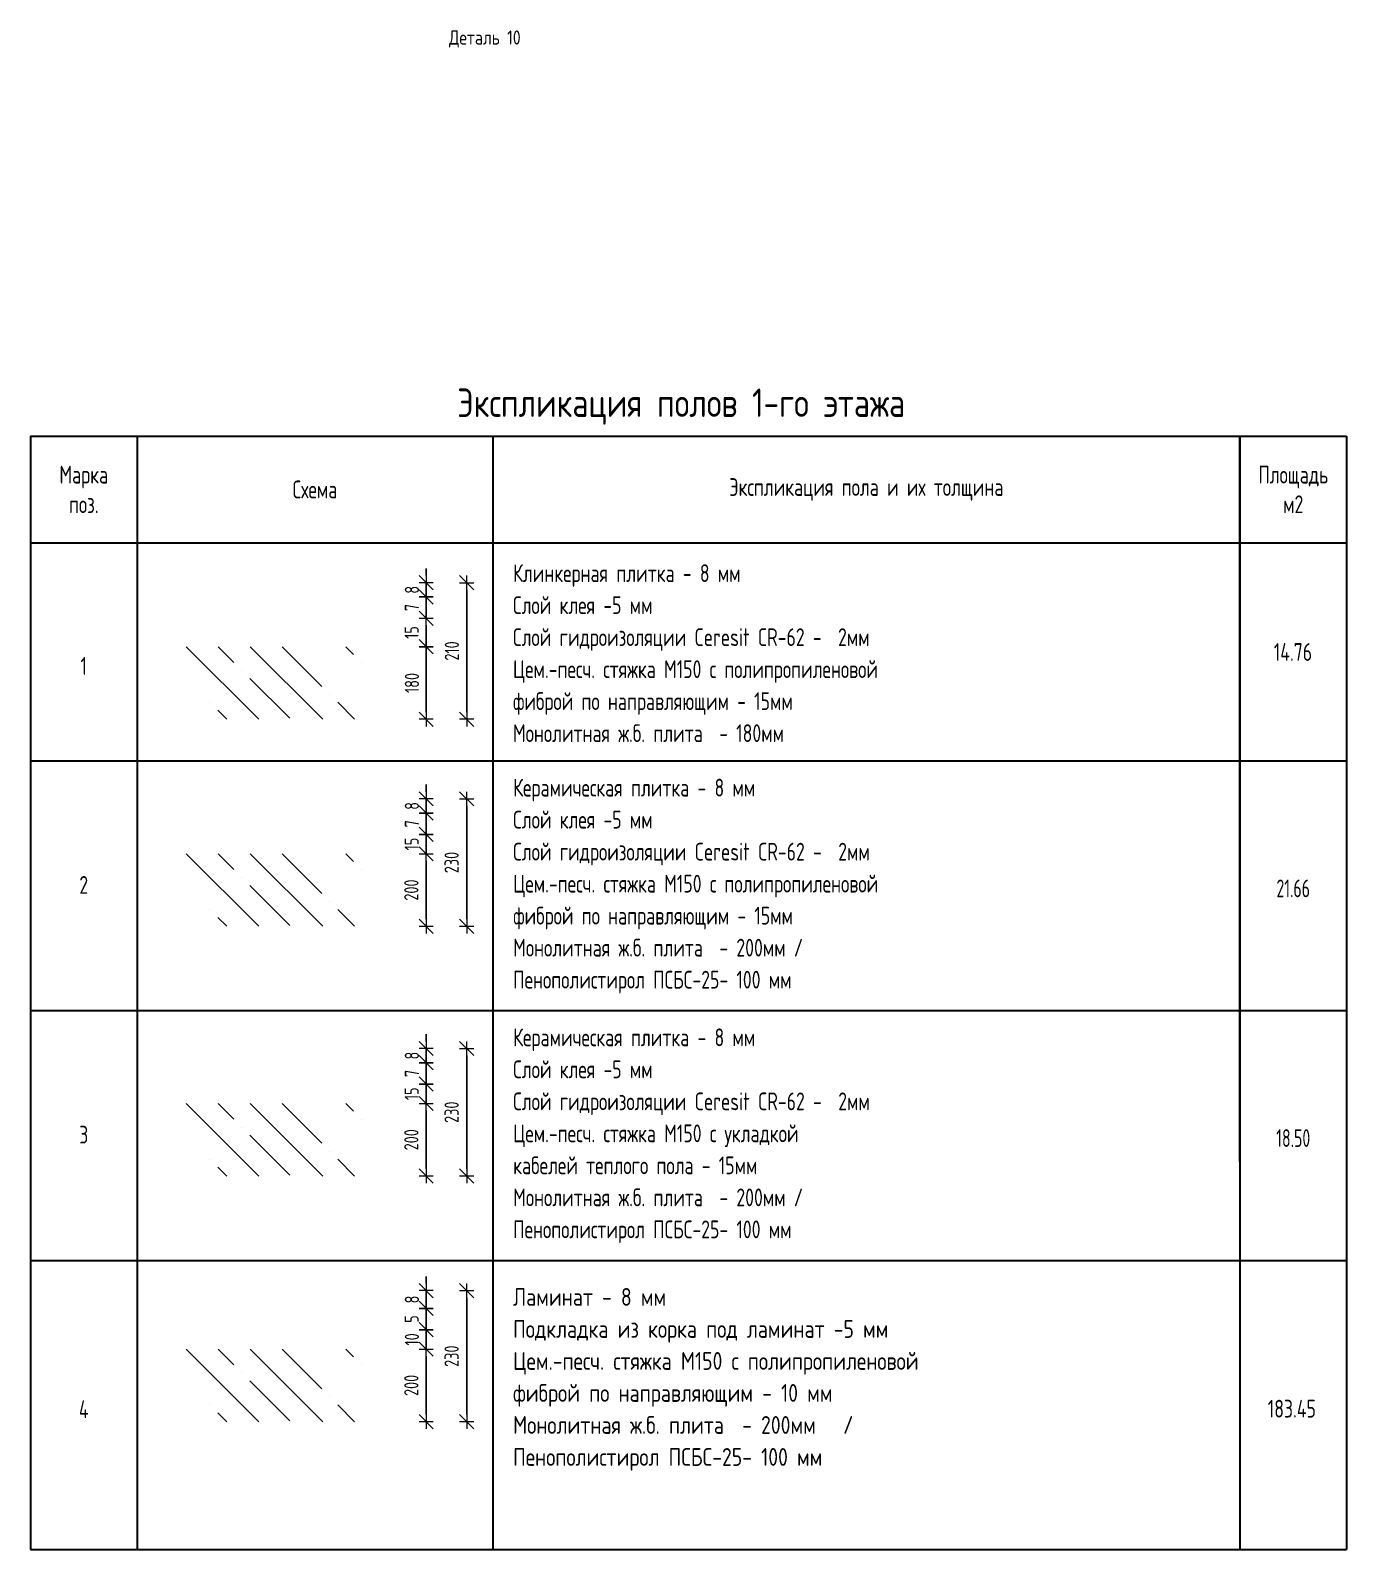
# Model space of a CAD drawing. Header units: millimetres. Extents: x -56498 to 234605, y -296269 to -29969.
# Drawn here: x 111605 to 130105, y -225826 to -204464 of the extents above; entities that cross this region are included whole.
import ezdxf
from ezdxf.enums import TextEntityAlignment as Align

# ---------------------------------------------------------------- set-up
doc = ezdxf.new("R2010")
doc.units = ezdxf.units.MM
doc.header["$LTSCALE"] = 100
doc.header["$PDMODE"] = 35
for name, color, linetype, lineweight in [('0.5', 7, 'Continuous', 50), ('Примітки 0.09', 200, 'Continuous', 9), ('Розміри 0.09', 5, 'Continuous', 9), ('Штрихування 0.09', 253, 'Continuous', 9)]:
    doc.layers.add(name, color=color, linetype=linetype, lineweight=lineweight)
doc.styles.add('GOST 2.304', font='CS_Gost2304.shx')
doc.styles.add('SPDS', font='SPDS.shx', dxfattribs={"width": 0.9})
doc.dimstyles.new('10_ Разм.цепочки_c выноск', dxfattribs={"dimscale": 100, "dimtxt": 2, "dimasz": 1, "dimexe": 2, "dimexo": 2, "dimgap": 1, "dimtad": 1, "dimdec": 0, "dimlfac": 0.1, "dimzin": 0, "dimdsep": 46, "dimtxsty": 'SPDS', "dimblk": 'dblk_0', "dimcen": 2, "dimdle": 1.5, "dimse1": 1, "dimse2": 1, "dimadec": 0, "dimazin": 0, "dimtfac": 1, "dimtdec": 0, "dimtix": 1, "dimtmove": 1, "dimatfit": 3, "dimfxl": 0, "dimtolj": 1, "dimtzin": 0, "dimarcsym": 0})

# ---------------------------------------------------------------- blocks, each defined once
blk = doc.blocks.new('dblk_0')
at = {"color": 0, "linetype": 'ByBlock'}
for p, q in [((1, 1), (-1, -1)), ((-1, 0), (1, 0)), ((0, 1), (0, -1))]:
    blk.add_line(p, q, dxfattribs=at)
blk = doc.blocks.new('*D384')
at = {"layer": 'Defpoints', "color": 0, "ltscale": 100, "transparency": 16777216}
for p in [(116538, -212430), (117167, -212430), (116538, -212730)]:
    blk.add_point(p, dxfattribs=at)
at = {"layer": 'Розміри 0.09', "color": 0, "lineweight": -2, "ltscale": 100, "transparency": 16777216}
for p, q in [((117167, -212330), (117167, -212230)), ((117167, -212730), (117167, -212430)), ((117167, -212830), (117167, -212930))]:
    blk.add_line(p, q, dxfattribs=at)
at = {"layer": 'Розміри 0.09', "color": 0, "lineweight": -2, "ltscale": 100, "transparency": 16777216, "xscale": 100, "yscale": 100, "zscale": 100}
for p, rotation in [((117167, -212430), 270), ((117167, -212730), 90)]:
    blk.add_blockref('dblk_0', p, dxfattribs=dict(at, rotation=rotation))
at = {"layer": 'Розміри 0.09', "color": 0, "ltscale": 100, "transparency": 16777216, "insert": (116967, -212580), "char_height": 200, "attachment_point": 5, "rotation": 90, "style": 'SPDS'}
blk.add_mtext('\\A1;7', dxfattribs=at)
blk = doc.blocks.new('*D385')
at = {"layer": 'Defpoints', "color": 0, "ltscale": 100, "transparency": 16777216}
for p in [(116538, -212230), (117167, -212230), (116538, -212430)]:
    blk.add_point(p, dxfattribs=at)
at = {"layer": 'Розміри 0.09', "color": 0, "lineweight": -2, "ltscale": 100, "transparency": 16777216}
for p, q in [((117167, -212130), (117167, -212030)), ((117167, -212430), (117167, -212230)), ((117167, -212530), (117167, -212630))]:
    blk.add_line(p, q, dxfattribs=at)
at = {"layer": 'Розміри 0.09', "color": 0, "lineweight": -2, "ltscale": 100, "transparency": 16777216, "xscale": 100, "yscale": 100, "zscale": 100}
for p, rotation in [((117167, -212230), 270), ((117167, -212430), 90)]:
    blk.add_blockref('dblk_0', p, dxfattribs=dict(at, rotation=rotation))
at = {"layer": 'Розміри 0.09', "color": 0, "ltscale": 100, "transparency": 16777216, "insert": (116967, -212330), "char_height": 200, "attachment_point": 5, "rotation": 90, "style": 'SPDS'}
blk.add_mtext('\\A1;8', dxfattribs=at)
blk = doc.blocks.new('*D386')
at = {"layer": 'Defpoints', "color": 0, "ltscale": 100, "transparency": 16777216}
for p in [(116538, -212230), (116538, -214150), (117737, -214150)]:
    blk.add_point(p, dxfattribs=at)
at = {"layer": 'Розміри 0.09', "color": 0, "lineweight": -2, "ltscale": 100, "transparency": 16777216}
blk.add_line((117737, -212330), (117737, -214050), dxfattribs=at)
at = {"layer": 'Розміри 0.09', "color": 0, "lineweight": -2, "ltscale": 100, "transparency": 16777216, "xscale": 100, "yscale": 100, "zscale": 100}
for p, rotation in [((117737, -212230), 90), ((117737, -214150), 270)]:
    blk.add_blockref('dblk_0', p, dxfattribs=dict(at, rotation=rotation))
at = {"layer": 'Розміри 0.09', "color": 0, "ltscale": 100, "transparency": 16777216, "insert": (117529, -213190), "char_height": 200, "attachment_point": 5, "rotation": 90, "style": 'SPDS'}
blk.add_mtext('\\A1;210', dxfattribs=at)
blk = doc.blocks.new('*D387')
at = {"layer": 'Defpoints', "color": 0, "ltscale": 100, "transparency": 16777216}
for p in [(116538, -213130), (116538, -214150), (117167, -214150)]:
    blk.add_point(p, dxfattribs=at)
at = {"layer": 'Розміри 0.09', "color": 0, "lineweight": -2, "ltscale": 100, "transparency": 16777216}
blk.add_line((117167, -213230), (117167, -214050), dxfattribs=at)
at = {"layer": 'Розміри 0.09', "color": 0, "lineweight": -2, "ltscale": 100, "transparency": 16777216, "xscale": 100, "yscale": 100, "zscale": 100}
for p, rotation in [((117167, -213130), 90), ((117167, -214150), 270)]:
    blk.add_blockref('dblk_0', p, dxfattribs=dict(at, rotation=rotation))
at = {"layer": 'Розміри 0.09', "color": 0, "ltscale": 100, "transparency": 16777216, "insert": (116967, -213640), "char_height": 200, "attachment_point": 5, "rotation": 90, "style": 'SPDS'}
blk.add_mtext('\\A1;180', dxfattribs=at)
blk = doc.blocks.new('*D388')
at = {"layer": 'Defpoints', "color": 0, "ltscale": 100, "transparency": 16777216}
for p in [(116538, -215769), (116538, -216042), (117167, -216042)]:
    blk.add_point(p, dxfattribs=at)
at = {"layer": 'Розміри 0.09', "color": 0, "lineweight": -2, "ltscale": 100, "transparency": 16777216}
for p, q in [((117167, -215669), (117167, -215569)), ((117167, -215769), (117167, -216042)), ((117167, -216142), (117167, -216242))]:
    blk.add_line(p, q, dxfattribs=at)
at = {"layer": 'Розміри 0.09', "color": 0, "lineweight": -2, "ltscale": 100, "transparency": 16777216, "xscale": 100, "yscale": 100, "zscale": 100}
for p, rotation in [((117167, -215769), 270), ((117167, -216042), 90)]:
    blk.add_blockref('dblk_0', p, dxfattribs=dict(at, rotation=rotation))
at = {"layer": 'Розміри 0.09', "color": 0, "ltscale": 100, "transparency": 16777216, "insert": (116963, -215905), "char_height": 200, "attachment_point": 5, "rotation": 90, "style": 'SPDS'}
blk.add_mtext('\\A1;15', dxfattribs=at)
blk = doc.blocks.new('*D389')
at = {"layer": 'Defpoints', "color": 0, "ltscale": 100, "transparency": 16777216}
for p in [(116538, -215469), (117167, -215469), (116538, -215769)]:
    blk.add_point(p, dxfattribs=at)
at = {"layer": 'Розміри 0.09', "color": 0, "lineweight": -2, "ltscale": 100, "transparency": 16777216}
for p, q in [((117167, -215369), (117167, -215269)), ((117167, -215769), (117167, -215469)), ((117167, -215869), (117167, -215969))]:
    blk.add_line(p, q, dxfattribs=at)
at = {"layer": 'Розміри 0.09', "color": 0, "lineweight": -2, "ltscale": 100, "transparency": 16777216, "xscale": 100, "yscale": 100, "zscale": 100}
for p, rotation in [((117167, -215469), 270), ((117167, -215769), 90)]:
    blk.add_blockref('dblk_0', p, dxfattribs=dict(at, rotation=rotation))
at = {"layer": 'Розміри 0.09', "color": 0, "ltscale": 100, "transparency": 16777216, "insert": (116967, -215619), "char_height": 200, "attachment_point": 5, "rotation": 90, "style": 'SPDS'}
blk.add_mtext('\\A1;7', dxfattribs=at)
blk = doc.blocks.new('*D390')
at = {"layer": 'Defpoints', "color": 0, "ltscale": 100, "transparency": 16777216}
for p in [(116538, -215269), (117167, -215269), (116538, -215469)]:
    blk.add_point(p, dxfattribs=at)
at = {"layer": 'Розміри 0.09', "color": 0, "lineweight": -2, "ltscale": 100, "transparency": 16777216}
for p, q in [((117167, -215169), (117167, -215069)), ((117167, -215469), (117167, -215269)), ((117167, -215569), (117167, -215669))]:
    blk.add_line(p, q, dxfattribs=at)
at = {"layer": 'Розміри 0.09', "color": 0, "lineweight": -2, "ltscale": 100, "transparency": 16777216, "xscale": 100, "yscale": 100, "zscale": 100}
for p, rotation in [((117167, -215269), 270), ((117167, -215469), 90)]:
    blk.add_blockref('dblk_0', p, dxfattribs=dict(at, rotation=rotation))
at = {"layer": 'Розміри 0.09', "color": 0, "ltscale": 100, "transparency": 16777216, "insert": (116967, -215369), "char_height": 200, "attachment_point": 5, "rotation": 90, "style": 'SPDS'}
blk.add_mtext('\\A1;8', dxfattribs=at)
blk = doc.blocks.new('*D391')
at = {"layer": 'Defpoints', "color": 0, "ltscale": 100, "transparency": 16777216}
for p in [(116538, -215269), (116538, -217062), (117737, -217062)]:
    blk.add_point(p, dxfattribs=at)
at = {"layer": 'Розміри 0.09', "color": 0, "lineweight": -2, "ltscale": 100, "transparency": 16777216}
blk.add_line((117737, -215369), (117737, -216962), dxfattribs=at)
at = {"layer": 'Розміри 0.09', "color": 0, "lineweight": -2, "ltscale": 100, "transparency": 16777216, "xscale": 100, "yscale": 100, "zscale": 100}
for p, rotation in [((117737, -215269), 90), ((117737, -217062), 270)]:
    blk.add_blockref('dblk_0', p, dxfattribs=dict(at, rotation=rotation))
at = {"layer": 'Розміри 0.09', "color": 0, "ltscale": 100, "transparency": 16777216, "insert": (117525, -216165), "char_height": 200, "attachment_point": 5, "rotation": 90, "style": 'SPDS'}
blk.add_mtext('\\A1;230', dxfattribs=at)
blk = doc.blocks.new('*D392')
at = {"layer": 'Defpoints', "color": 0, "ltscale": 100, "transparency": 16777216}
for p in [(116538, -216042), (116538, -217062), (117167, -217062)]:
    blk.add_point(p, dxfattribs=at)
at = {"layer": 'Розміри 0.09', "color": 0, "lineweight": -2, "ltscale": 100, "transparency": 16777216}
blk.add_line((117167, -216142), (117167, -216962), dxfattribs=at)
at = {"layer": 'Розміри 0.09', "color": 0, "lineweight": -2, "ltscale": 100, "transparency": 16777216, "xscale": 100, "yscale": 100, "zscale": 100}
for p, rotation in [((117167, -216042), 90), ((117167, -217062), 270)]:
    blk.add_blockref('dblk_0', p, dxfattribs=dict(at, rotation=rotation))
at = {"layer": 'Розміри 0.09', "color": 0, "ltscale": 100, "transparency": 16777216, "insert": (116959, -216552), "char_height": 200, "attachment_point": 5, "rotation": 90, "style": 'SPDS'}
blk.add_mtext('\\A1;200', dxfattribs=at)
blk = doc.blocks.new('*D393')
at = {"layer": 'Defpoints', "color": 0, "ltscale": 100, "transparency": 16777216}
for p in [(116538, -212730), (117167, -212730), (116538, -213130)]:
    blk.add_point(p, dxfattribs=at)
at = {"layer": 'Розміри 0.09', "color": 0, "lineweight": -2, "ltscale": 100, "transparency": 16777216}
blk.add_line((117167, -213030), (117167, -212830), dxfattribs=at)
at = {"layer": 'Розміри 0.09', "color": 0, "lineweight": -2, "ltscale": 100, "transparency": 16777216, "xscale": 100, "yscale": 100, "zscale": 100}
for p, rotation in [((117167, -212730), 90), ((117167, -213130), 270)]:
    blk.add_blockref('dblk_0', p, dxfattribs=dict(at, rotation=rotation))
at = {"layer": 'Розміри 0.09', "color": 0, "ltscale": 100, "transparency": 16777216, "insert": (116963, -212930), "char_height": 200, "attachment_point": 5, "rotation": 90, "style": 'SPDS'}
blk.add_mtext('\\A1;15', dxfattribs=at)
blk = doc.blocks.new('*D379')
at = {"layer": 'Defpoints', "color": 0, "ltscale": 100, "transparency": 16777216}
for p in [(116538, -222734), (116538, -223007), (117167, -223007)]:
    blk.add_point(p, dxfattribs=at)
at = {"layer": 'Розміри 0.09', "color": 0, "lineweight": -2, "ltscale": 100, "transparency": 16777216}
for p, q in [((117167, -222634), (117167, -222534)), ((117167, -222734), (117167, -223007)), ((117167, -223107), (117167, -223207))]:
    blk.add_line(p, q, dxfattribs=at)
at = {"layer": 'Розміри 0.09', "color": 0, "lineweight": -2, "ltscale": 100, "transparency": 16777216, "xscale": 100, "yscale": 100, "zscale": 100}
for p, rotation in [((117167, -222734), 270), ((117167, -223007), 90)]:
    blk.add_blockref('dblk_0', p, dxfattribs=dict(at, rotation=rotation))
at = {"layer": 'Розміри 0.09', "color": 0, "ltscale": 100, "transparency": 16777216, "insert": (116967, -222870), "char_height": 200, "attachment_point": 5, "rotation": 90, "style": 'SPDS'}
blk.add_mtext('\\A1;10', dxfattribs=at)
blk = doc.blocks.new('*D380')
at = {"layer": 'Defpoints', "color": 0, "ltscale": 100, "transparency": 16777216}
for p in [(116538, -222434), (117167, -222434), (116538, -222734)]:
    blk.add_point(p, dxfattribs=at)
at = {"layer": 'Розміри 0.09', "color": 0, "lineweight": -2, "ltscale": 100, "transparency": 16777216}
for p, q in [((117167, -222334), (117167, -222234)), ((117167, -222734), (117167, -222434)), ((117167, -222834), (117167, -222934))]:
    blk.add_line(p, q, dxfattribs=at)
at = {"layer": 'Розміри 0.09', "color": 0, "lineweight": -2, "ltscale": 100, "transparency": 16777216, "xscale": 100, "yscale": 100, "zscale": 100}
for p, rotation in [((117167, -222434), 270), ((117167, -222734), 90)]:
    blk.add_blockref('dblk_0', p, dxfattribs=dict(at, rotation=rotation))
at = {"layer": 'Розміри 0.09', "color": 0, "ltscale": 100, "transparency": 16777216, "insert": (116963, -222584), "char_height": 200, "attachment_point": 5, "rotation": 90, "style": 'SPDS'}
blk.add_mtext('\\A1;5', dxfattribs=at)
blk = doc.blocks.new('*D381')
at = {"layer": 'Defpoints', "color": 0, "ltscale": 100, "transparency": 16777216}
for p in [(116538, -222184), (117167, -222184), (116538, -222434)]:
    blk.add_point(p, dxfattribs=at)
at = {"layer": 'Розміри 0.09', "color": 0, "lineweight": -2, "ltscale": 100, "transparency": 16777216}
for p, q in [((117167, -222084), (117167, -221984)), ((117167, -222434), (117167, -222184)), ((117167, -222534), (117167, -222634))]:
    blk.add_line(p, q, dxfattribs=at)
at = {"layer": 'Розміри 0.09', "color": 0, "lineweight": -2, "ltscale": 100, "transparency": 16777216, "xscale": 100, "yscale": 100, "zscale": 100}
for p, rotation in [((117167, -222184), 270), ((117167, -222434), 90)]:
    blk.add_blockref('dblk_0', p, dxfattribs=dict(at, rotation=rotation))
at = {"layer": 'Розміри 0.09', "color": 0, "ltscale": 100, "transparency": 16777216, "insert": (116967, -222309), "char_height": 200, "attachment_point": 5, "rotation": 90, "style": 'SPDS'}
blk.add_mtext('\\A1;8', dxfattribs=at)
blk = doc.blocks.new('*D382')
at = {"layer": 'Defpoints', "color": 0, "ltscale": 100, "transparency": 16777216}
for p in [(116538, -222184), (116538, -224027), (117737, -224027)]:
    blk.add_point(p, dxfattribs=at)
at = {"layer": 'Розміри 0.09', "color": 0, "lineweight": -2, "ltscale": 100, "transparency": 16777216}
blk.add_line((117737, -222284), (117737, -223927), dxfattribs=at)
at = {"layer": 'Розміри 0.09', "color": 0, "lineweight": -2, "ltscale": 100, "transparency": 16777216, "xscale": 100, "yscale": 100, "zscale": 100}
for p, rotation in [((117737, -222184), 90), ((117737, -224027), 270)]:
    blk.add_blockref('dblk_0', p, dxfattribs=dict(at, rotation=rotation))
at = {"layer": 'Розміри 0.09', "color": 0, "ltscale": 100, "transparency": 16777216, "insert": (117525, -223106), "char_height": 200, "attachment_point": 5, "rotation": 90, "style": 'SPDS'}
blk.add_mtext('\\A1;230', dxfattribs=at)
blk = doc.blocks.new('*D383')
at = {"layer": 'Defpoints', "color": 0, "ltscale": 100, "transparency": 16777216}
for p in [(116538, -223007), (116538, -224027), (117167, -224027)]:
    blk.add_point(p, dxfattribs=at)
at = {"layer": 'Розміри 0.09', "color": 0, "lineweight": -2, "ltscale": 100, "transparency": 16777216}
blk.add_line((117167, -223107), (117167, -223927), dxfattribs=at)
at = {"layer": 'Розміри 0.09', "color": 0, "lineweight": -2, "ltscale": 100, "transparency": 16777216, "xscale": 100, "yscale": 100, "zscale": 100}
for p, rotation in [((117167, -223007), 90), ((117167, -224027), 270)]:
    blk.add_blockref('dblk_0', p, dxfattribs=dict(at, rotation=rotation))
at = {"layer": 'Розміри 0.09', "color": 0, "ltscale": 100, "transparency": 16777216, "insert": (116959, -223517), "char_height": 200, "attachment_point": 5, "rotation": 90, "style": 'SPDS'}
blk.add_mtext('\\A1;200', dxfattribs=at)
blk = doc.blocks.new('*D451')
at = {"layer": 'Defpoints', "color": 0, "ltscale": 100, "transparency": 16777216}
for p in [(116538, -219280), (116538, -219553), (117167, -219553)]:
    blk.add_point(p, dxfattribs=at)
at = {"layer": 'Розміри 0.09', "color": 0, "lineweight": -2, "ltscale": 100, "transparency": 16777216}
for p, q in [((117167, -219180), (117167, -219080)), ((117167, -219280), (117167, -219553)), ((117167, -219653), (117167, -219753))]:
    blk.add_line(p, q, dxfattribs=at)
at = {"layer": 'Розміри 0.09', "color": 0, "lineweight": -2, "ltscale": 100, "transparency": 16777216, "xscale": 100, "yscale": 100, "zscale": 100}
for p, rotation in [((117167, -219280), 270), ((117167, -219553), 90)]:
    blk.add_blockref('dblk_0', p, dxfattribs=dict(at, rotation=rotation))
at = {"layer": 'Розміри 0.09', "color": 0, "ltscale": 100, "transparency": 16777216, "insert": (116963, -219416), "char_height": 200, "attachment_point": 5, "rotation": 90, "style": 'SPDS'}
blk.add_mtext('\\A1;15', dxfattribs=at)
blk = doc.blocks.new('*D452')
at = {"layer": 'Defpoints', "color": 0, "ltscale": 100, "transparency": 16777216}
for p in [(116538, -218980), (117167, -218980), (116538, -219280)]:
    blk.add_point(p, dxfattribs=at)
at = {"layer": 'Розміри 0.09', "color": 0, "lineweight": -2, "ltscale": 100, "transparency": 16777216}
for p, q in [((117167, -218880), (117167, -218780)), ((117167, -219280), (117167, -218980)), ((117167, -219380), (117167, -219480))]:
    blk.add_line(p, q, dxfattribs=at)
at = {"layer": 'Розміри 0.09', "color": 0, "lineweight": -2, "ltscale": 100, "transparency": 16777216, "xscale": 100, "yscale": 100, "zscale": 100}
for p, rotation in [((117167, -218980), 270), ((117167, -219280), 90)]:
    blk.add_blockref('dblk_0', p, dxfattribs=dict(at, rotation=rotation))
at = {"layer": 'Розміри 0.09', "color": 0, "ltscale": 100, "transparency": 16777216, "insert": (116967, -219130), "char_height": 200, "attachment_point": 5, "rotation": 90, "style": 'SPDS'}
blk.add_mtext('\\A1;7', dxfattribs=at)
blk = doc.blocks.new('*D453')
at = {"layer": 'Defpoints', "color": 0, "ltscale": 100, "transparency": 16777216}
for p in [(116538, -218780), (117167, -218780), (116538, -218980)]:
    blk.add_point(p, dxfattribs=at)
at = {"layer": 'Розміри 0.09', "color": 0, "lineweight": -2, "ltscale": 100, "transparency": 16777216}
for p, q in [((117167, -218680), (117167, -218580)), ((117167, -218980), (117167, -218780)), ((117167, -219080), (117167, -219180))]:
    blk.add_line(p, q, dxfattribs=at)
at = {"layer": 'Розміри 0.09', "color": 0, "lineweight": -2, "ltscale": 100, "transparency": 16777216, "xscale": 100, "yscale": 100, "zscale": 100}
for p, rotation in [((117167, -218780), 270), ((117167, -218980), 90)]:
    blk.add_blockref('dblk_0', p, dxfattribs=dict(at, rotation=rotation))
at = {"layer": 'Розміри 0.09', "color": 0, "ltscale": 100, "transparency": 16777216, "insert": (116967, -218880), "char_height": 200, "attachment_point": 5, "rotation": 90, "style": 'SPDS'}
blk.add_mtext('\\A1;8', dxfattribs=at)
blk = doc.blocks.new('*D454')
at = {"layer": 'Defpoints', "color": 0, "ltscale": 100, "transparency": 16777216}
for p in [(116538, -218780), (116538, -220573), (117737, -220573)]:
    blk.add_point(p, dxfattribs=at)
at = {"layer": 'Розміри 0.09', "color": 0, "lineweight": -2, "ltscale": 100, "transparency": 16777216}
blk.add_line((117737, -218880), (117737, -220473), dxfattribs=at)
at = {"layer": 'Розміри 0.09', "color": 0, "lineweight": -2, "ltscale": 100, "transparency": 16777216, "xscale": 100, "yscale": 100, "zscale": 100}
for p, rotation in [((117737, -218780), 90), ((117737, -220573), 270)]:
    blk.add_blockref('dblk_0', p, dxfattribs=dict(at, rotation=rotation))
at = {"layer": 'Розміри 0.09', "color": 0, "ltscale": 100, "transparency": 16777216, "insert": (117525, -219676), "char_height": 200, "attachment_point": 5, "rotation": 90, "style": 'SPDS'}
blk.add_mtext('\\A1;230', dxfattribs=at)
blk = doc.blocks.new('*D455')
at = {"layer": 'Defpoints', "color": 0, "ltscale": 100, "transparency": 16777216}
for p in [(116538, -219553), (116538, -220573), (117167, -220573)]:
    blk.add_point(p, dxfattribs=at)
at = {"layer": 'Розміри 0.09', "color": 0, "lineweight": -2, "ltscale": 100, "transparency": 16777216}
blk.add_line((117167, -219653), (117167, -220473), dxfattribs=at)
at = {"layer": 'Розміри 0.09', "color": 0, "lineweight": -2, "ltscale": 100, "transparency": 16777216, "xscale": 100, "yscale": 100, "zscale": 100}
for p, rotation in [((117167, -219553), 90), ((117167, -220573), 270)]:
    blk.add_blockref('dblk_0', p, dxfattribs=dict(at, rotation=rotation))
at = {"layer": 'Розміри 0.09', "color": 0, "ltscale": 100, "transparency": 16777216, "insert": (116959, -220063), "char_height": 200, "attachment_point": 5, "rotation": 90, "style": 'SPDS'}
blk.add_mtext('\\A1;200', dxfattribs=at)

msp = doc.modelspace()

# ---------------------------------------------------------------- linework, layer by layer
at = {"layer": '0.5', "lineweight": 30}
for p, q in [((111604.617, -210168.985), (130104.617, -210168.985)), ((111604.617, -210168.985), (111604.617, -225825.728)), ((113104.617, -210168.985), (113104.617, -225825.728)), ((118104.617, -210168.985), (118104.617, -225825.728)), ((128604.617, -220367.704), (128604.617, -210168.985)), ((128604.617, -210168.985), (128604.617, -225825.728)), ((130104.617, -210168.985), (130104.617, -225825.728)), ((111604.617, -211668.985), (130104.617, -211668.985)), ((111604.617, -214736.324), (130104.617, -214736.324)), ((111604.617, -214736.324), (130104.617, -214736.324)), ((111604.617, -218247.321), (130104.617, -218247.321)), ((111604.617, -221758.319), (130104.617, -221758.319)), ((111604.617, -225825.728), (130104.617, -225825.728))]:
    msp.add_line(p, q, dxfattribs=at)
at = {"layer": 'Штрихування 0.09'}
for p, q in [((114814.977, -214150.303), (113794.646, -213129.973)), ((114464.443, -213350.756), (114243.659, -213129.973)), ((115713.003, -214150.303), (114692.672, -213129.973)), ((115699.228, -213687.516), (115141.685, -213129.973)), ((116148.241, -213238.503), (116039.711, -213129.973)), ((116260.494, -213350.756), (116260.494, -213350.756)), ((114576.696, -213463.009), (114576.696, -213463.009)), ((115250.215, -214136.528), (114688.949, -213575.262)), ((115811.481, -213799.769), (115811.481, -213799.769)), ((114127.683, -213912.022), (114127.683, -213912.022)), ((114365.965, -214150.303), (114239.936, -214024.275)), ((116162.016, -214150.303), (115923.734, -213912.022)), ((114814.977, -217061.969), (113794.646, -216041.639)), ((114464.443, -216262.422), (114243.659, -216041.639)), ((115713.003, -217061.969), (114692.672, -216041.639)), ((115699.228, -216599.182), (115141.685, -216041.639)), ((116148.241, -216150.169), (116039.711, -216041.639)), ((114576.696, -216374.675), (114576.696, -216374.675)), ((116260.494, -216262.422), (116260.494, -216262.422)), ((115250.215, -217048.194), (114688.949, -216486.928)), ((115811.481, -216711.435), (115811.481, -216711.435)), ((114127.683, -216823.688), (114127.683, -216823.688)), ((114365.965, -217061.969), (114239.936, -216935.941)), ((116162.016, -217061.969), (115923.734, -216823.688)), ((114814.977, -220572.967), (113794.646, -219552.636)), ((114464.443, -219773.419), (114243.659, -219552.636)), ((115713.003, -220572.967), (114692.672, -219552.636)), ((115699.228, -220110.179), (115141.685, -219552.636)), ((116148.241, -219661.166), (116039.711, -219552.636)), ((116260.494, -219773.419), (116260.494, -219773.419)), ((114576.696, -219885.673), (114576.696, -219885.673)), ((115250.215, -220559.192), (114688.949, -219997.926)), ((115811.481, -220222.432), (115811.481, -220222.432)), ((114127.683, -220334.685), (114127.683, -220334.685)), ((114365.965, -220572.967), (114239.936, -220446.939)), ((116162.016, -220572.967), (115923.734, -220334.685)), ((114814.977, -224027.317), (113794.646, -223006.986)), ((114464.443, -223227.769), (114243.659, -223006.986)), ((115713.003, -224027.317), (114692.672, -223006.986)), ((115699.228, -223564.529), (115141.685, -223006.986)), ((116148.241, -223115.516), (116039.711, -223006.986)), ((114576.696, -223340.023), (114576.696, -223340.023)), ((116260.494, -223227.769), (116260.494, -223227.769)), ((115250.215, -224013.542), (114688.949, -223452.276)), ((114127.683, -223789.035), (114127.683, -223789.035)), ((115811.481, -223676.782), (115811.481, -223676.782)), ((116162.016, -224027.317), (115923.734, -223789.035)), ((114365.965, -224027.317), (114239.936, -223901.289))]:
    msp.add_line(p, q, dxfattribs=at)

# ---------------------------------------------------------------- texts
at = {"layer": 'Примітки 0.09', "ltscale": 0.5, "style": 'SPDS'}
msp.add_text('Деталь 10', height=200, dxfattribs=at).set_placement((117992.298, -204664.375), align=Align.CENTER)
at = {"layer": 'Примітки 0.09', "style": 'SPDS'}
msp.add_text('Экспликация полов 1-го этажа ', height=400, dxfattribs=at).set_placement((120854.617, -209899.34), align=Align.CENTER)
at = {"layer": 'Примітки 0.09', "lineweight": 25, "style": 'SPDS', "width": 0.9}
for s, p in [('Клинкерная плитка - 8 мм', (118387.792, -212221.1)), ('Слой клея -5 мм', (118387.792, -212671.1)), ('Слой гидроизоляции Ceresit CR-62 -  2мм', (118387.792, -213121.1)), ('Цем.-песч. стяжка М150 с полипропиленовой', (118387.792, -213571.1)), ('фиброй по направляющим - 15мм', (118387.792, -214021.1)), ('Монолитная ж.б. плита  - 180мм', (118387.792, -214471.1)), ('Керамическая плитка - 8 мм', (118390.229, -215236.979)), ('Слой клея -5 мм', (118390.229, -215686.979)), ('Слой гидроизоляции Ceresit CR-62 -  2мм', (118390.229, -216136.979)), ('Цем.-песч. стяжка М150 с полипропиленовой', (118390.229, -216586.979)), ('фиброй по направляющим - 15мм', (118390.229, -217036.979)), ('Монолитная ж.б. плита  - 200мм /', (118390.229, -217486.979)), ('Пенополистирол ПСБС-25- 100 мм', (118390.229, -217936.979)), ('Керамическая плитка - 8 мм', (118390.229, -218747.976)), ('Слой клея -5 мм', (118390.229, -219197.976)), ('Слой гидроизоляции Ceresit CR-62 -  2мм', (118390.229, -219647.976)), ('Цем.-песч. стяжка М150 с укладкой', (118390.229, -220097.976)), ('кабелей теплого пола - 15мм', (118390.229, -220547.976)), ('Монолитная ж.б. плита  - 200мм /', (118390.229, -220997.976)), ('Пенополистирол ПСБС-25- 100 мм', (118390.229, -221447.976))]:
    msp.add_text(s, height=250, dxfattribs=at).set_placement(p)
at = {"layer": 'Примітки 0.09', "style": 'SPDS'}
for s, width, p in [('14.76', 0.9, (129350.682, -213204.684)), ('1', 0.9, (112354.617, -213399.827)), ('2', 0.9, (112354.617, -216479.949)), ('21.66', 0.8, (129354.617, -216528.278)), ('3', 0.9, (112354.617, -219990.946)), ('18.50', 0.8, (129354.617, -220039.276)), ('4', 0.9, (112354.617, -223852.749)), ('183.45', 0.9, (129334.845, -223844.062))]:
    msp.add_text(s, height=250, dxfattribs=dict(at, width=width)).set_placement(p, align=Align.MIDDLE_CENTER)
at = {"layer": 'Примітки 0.09', "style": 'GOST 2.304'}
for s, p in [('Ламинат - 8 мм', (118388.605, -222397.95)), ('Подкладка из корка под ламинат -5 мм', (118388.605, -222847.95)), ('Цем.-песч. стяжка М150 с полипропиленовой', (118388.605, -223297.95)), ('фиброй по направляющим - 10 мм', (118388.605, -223747.95)), ('Монолитная ж.б. плита  - 200мм   /', (118388.605, -224197.95)), ('Пенополистирол ПСБС-25- 100 мм', (118388.605, -224647.95))]:
    msp.add_text(s, height=250, dxfattribs=at).set_placement(p)
at = {"layer": 'Примітки 0.09', "char_height": 250, "attachment_point": 5, "style": 'SPDS'}
for s, insert, width in [('Марка\\Pпоз.', (112354.617, -210918.985), 1500), ('Площадь\\Pм2', (129354.617, -210918.985), 1500), ('Схема', (115604.617, -210918.985), 5000), ('Экспликация пола и их толщина', (123354.617, -210918.985), 10500)]:
    msp.add_mtext(s, dxfattribs=dict(at, insert=insert, width=width))

# ---------------------------------------------------------------- dimensions: what is measured, and where the dimension line sits
at = {"layer": 'Розміри 0.09', "color": 1, "ltscale": 100}
dim = msp.add_linear_dim(base=(117166.84, -212229.973), p1=(116537.741, -212429.973), p2=(116537.741, -212229.973), angle=90, text='8', dimstyle='10_ Разм.цепочки_c выноск', dxfattribs=at)
dim.commit()
dim.dimension.update_dxf_attribs({"geometry": '*D385', "text_midpoint": (116966.84, -212329.973)})
for base, p1, p2, text, picture, middle in [((117736.539, -214150.303), (116537.741, -212229.973), (116537.741, -214150.303), '210', '*D386', (117528.793, -213190.138)), ((117166.84, -212429.973), (116537.741, -212729.973), (116537.741, -212429.973), '7', '*D384', (116966.84, -212579.973)), ((117166.84, -212729.973), (116537.741, -213129.973), (116537.741, -212729.973), '15', '*D393', (116962.698, -212929.973)), ((117166.84, -214150.303), (116537.741, -213129.973), (116537.741, -214150.303), '180', '*D387', (116966.84, -213640.138)), ((117166.84, -215268.58), (116537.741, -215468.58), (116537.741, -215268.58), '8', '*D390', (116966.84, -215368.58)), ((117736.539, -217061.969), (116537.741, -215268.58), (116537.741, -217061.969), '230', '*D391', (117524.651, -216165.275)), ((117166.84, -215468.58), (116537.741, -215768.58), (116537.741, -215468.58), '7', '*D389', (116966.84, -215618.58)), ((117166.84, -216041.639), (116537.741, -215768.58), (116537.741, -216041.639), '15', '*D388', (116962.698, -215905.109)), ((117166.84, -217061.969), (116537.741, -216041.639), (116537.741, -217061.969), '200', '*D392', (116959.094, -216551.804)), ((117166.84, -218779.577), (116537.741, -218979.577), (116537.741, -218779.577), '8', '*D453', (116966.84, -218879.577)), ((117736.539, -220572.967), (116537.741, -218779.577), (116537.741, -220572.967), '230', '*D454', (117524.651, -219676.272)), ((117166.84, -218979.577), (116537.741, -219279.577), (116537.741, -218979.577), '7', '*D452', (116966.84, -219129.577)), ((117166.84, -219552.636), (116537.741, -219279.577), (116537.741, -219552.636), '15', '*D451', (116962.698, -219416.107)), ((117166.84, -220572.967), (116537.741, -219552.636), (116537.741, -220572.967), '200', '*D455', (116959.094, -220062.801)), ((117166.84, -222183.928), (116537.741, -222433.928), (116537.741, -222183.928), '8', '*D381', (116966.84, -222308.928)), ((117736.539, -224027.317), (116537.741, -222183.928), (116537.741, -224027.317), '230', '*D382', (117524.651, -223105.622)), ((117166.84, -222433.928), (116537.741, -222733.928), (116537.741, -222433.928), '5', '*D380', (116962.698, -222583.928)), ((117166.84, -223006.986), (116537.741, -222733.928), (116537.741, -223006.986), '10', '*D379', (116966.84, -222870.457)), ((117166.84, -224027.317), (116537.741, -223006.986), (116537.741, -224027.317), '200', '*D383', (116959.094, -223517.151))]:
    dim = msp.add_linear_dim(base=base, p1=p1, p2=p2, angle=90, text=text, dimstyle='10_ Разм.цепочки_c выноск', override={"dimlfac": 0.1, "dimtxsty": 'SPDS', "dimtolj": 1}, dxfattribs=at)
    dim.commit()
    dim.dimension.update_dxf_attribs({"geometry": picture, "text_midpoint": middle})

doc.saveas('drawing.dxf')
